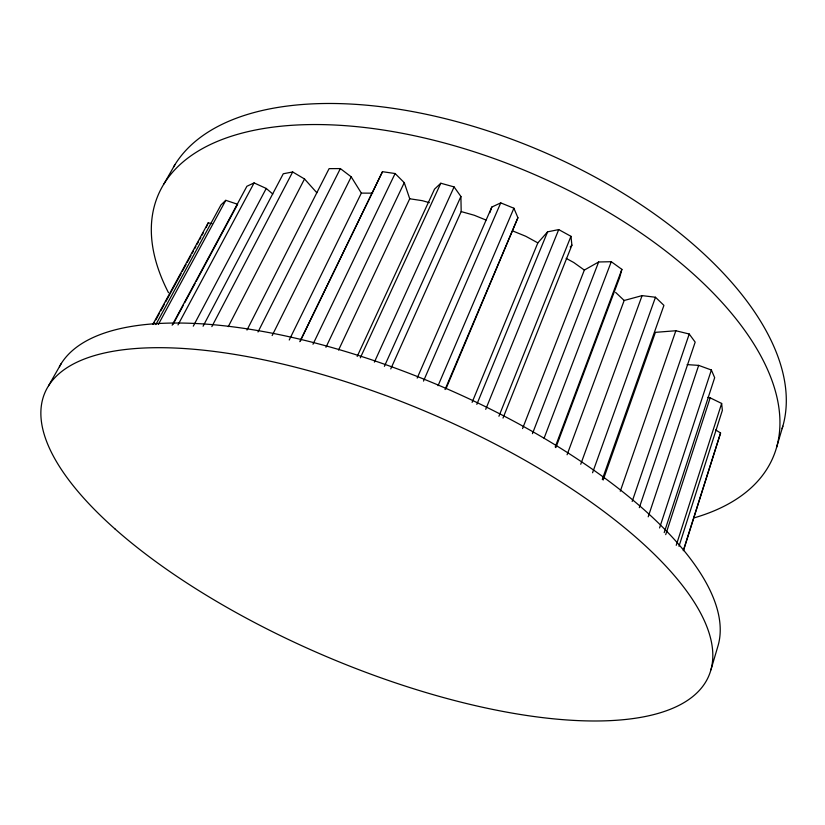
<?xml version="1.0" encoding="UTF-8"?>
<svg xmlns="http://www.w3.org/2000/svg" width="825" height="825" viewBox="0 0 825 825"><rect width="100%" height="100%" fill="white"/><g stroke="black" fill="none" stroke-linecap="round" stroke-linejoin="round"><path stroke-width="1.24" d="M522.555 428.588L584.347 270.074L598.641 261.979L611.273 261.711L621.885 269.373L619.771 277.179L555.854 447.593M715.646 429.897L720.576 433.001L683.512 550.553M710.933 669.838L718.183 645.253A357.957 136.342 23.1 0 0 437.363 384.708A357.957 136.342 23.1 0 0 59.379 366.754M776.624 447.233L782.842 426.174M683.265 550.646L720.576 433.001M678.985 546.325L722.36 410.376L721.648 403.446L710.17 397.846L707.726 397.392M676.232 545.325L721.648 403.446M665.703 534.652L710.17 397.846M664.208 532.589L714.667 377.695L711.377 370.002L698.672 365.382L687.122 364.619M659.577 527.948L711.377 370.002M648.202 516.811L698.672 365.382M639.313 507.653L695.176 342.138L689.236 334.022L675.85 330.743L655.401 332.351L603.147 480.037M632.177 501.456L689.236 334.022M489.875 212.675L491.793 207.065L500.744 202.878L513.903 208.24L517.914 217.718L445.974 388.771M620.276 491.236L675.85 330.743M602.291 479.397L663.929 305.374L655.483 297.248L642.097 295.618L624.174 300.486L567.084 454.75M592.567 472.746L655.483 297.248M580.738 464.258L642.097 295.618M555.204 447.016L621.885 269.373M544.098 438.188L611.273 261.711M532.455 433.672L598.641 261.979M503.002 418.089L571.911 245.18L570.952 236.311L558.721 229.587L547.594 231.846L537.848 242.88L472.106 402.373M498.929 416.254L570.952 236.311M485.719 409.334L558.721 229.587M476.829 404.363L547.594 231.846M445.036 389.544L517.914 217.718M438.065 385.698L513.903 208.24M423.493 381.088L500.744 202.878M417.182 378.087L491.793 207.065M206.24 227.287L208.209 222.843L211.881 223.637M390.761 368.909L461.185 211.582L460.907 196.484L454.09 186.914L440.808 183.233L434.528 189.142L357.173 356.452M384.398 366.331L460.907 196.484M374.385 362.134L454.09 186.914M338.549 350.078L409.726 198.773L404.26 182.665L395.113 173.528L382.491 171.693L300.444 340.818M360.329 357.833L440.808 183.233M325.947 347.294L404.26 182.665M312.984 344.242L395.113 173.528M299.805 341.663L382.491 171.693M289.235 340.013L361.34 193.102L351.213 176.839L340.364 168.589L329.093 168.64L246.984 330.062M272.157 335.548L351.213 176.839M258.008 331.97L340.364 168.589M228.257 326.659L304.518 178.973L292.679 171.961L283.274 173.766L203.074 326.236M211.85 326.618L292.679 171.961M193.287 326.164L266.238 188.451L254.09 182.913L246.902 186.264L172.147 325.215M178.004 324.916L254.09 182.913M173.157 324.184L183.501 304.951M184.718 302.692L195.051 283.46M196.267 281.201L237.641 204.28L225.792 200.32L220.966 204.93L155.853 324.565M158.379 324.4L225.792 200.32M152.831 324.359L208.209 222.843M153.419 324.359L154.657 322.101M155.884 319.842L159.576 313.067M160.813 310.808L164.505 304.033M165.732 301.775L181.118 273.549M182.356 271.301L186.048 264.526M187.275 262.267L190.967 255.492M192.204 253.234L193.432 250.975M194.669 248.717L195.896 246.458M197.123 244.2L198.361 241.942M199.588 239.683L200.815 237.425M202.053 235.166L203.28 232.908M48.551 385.749L61.287 363.464M163.917 183.944L174.838 164.845M570.219 246.974L571.911 245.18M361.34 193.102L372.673 193.174M409.726 198.773L422.276 200.671L429.351 202.651M461.185 211.582L474.282 215.263L486.007 220.048M512.861 231L525.762 236.27L537.848 242.88M566.146 258.349L573.767 262.515L584.347 270.074M266.238 188.451L272.786 194.019M615.636 292.411L624.174 300.486M304.518 178.973L316.852 192.761M173.498 167.093A331.733 169.383 23.1 0 1 542.118 151.388A331.733 169.383 23.1 0 1 782.1 428.66M168.475 292.679A334.249 166.495 23.1 0 1 316.779 124.544A334.249 166.495 23.1 0 1 714.945 294.845A334.249 166.495 23.1 0 1 694.609 517.718M115.129 529.062A360.896 132.227 23.1 0 0 690.174 698.548A360.896 132.227 23.1 0 0 325.205 375.385A360.896 132.227 23.1 0 0 115.129 529.062"/></g></svg>
